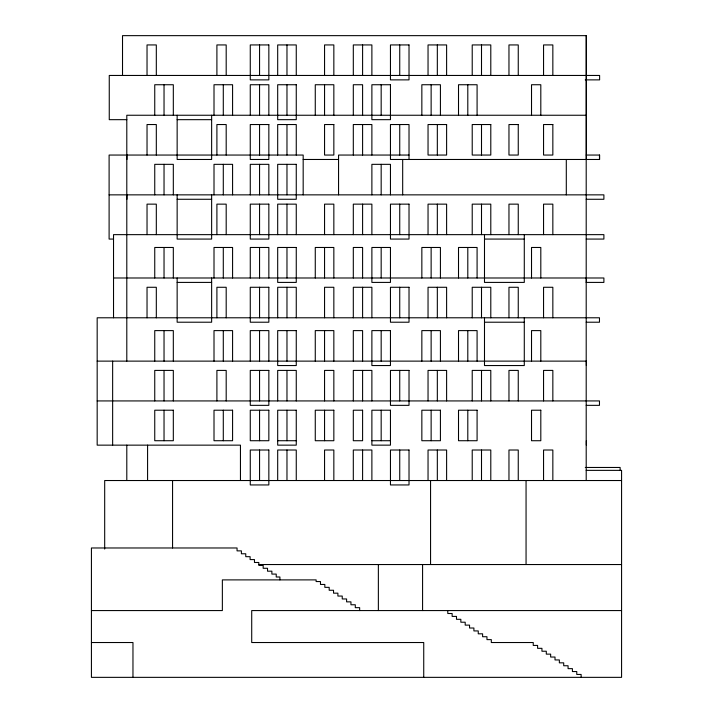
<?xml version="1.0" encoding="UTF-8"?>
<svg xmlns="http://www.w3.org/2000/svg" width="713" height="713" viewBox="0 0 713 713"><rect width="100%" height="100%" fill="white"/><g stroke="black" fill="none" stroke-linecap="round" stroke-linejoin="round"><path stroke-width="1.07" d="M585.239 79.874L599.615 79.874L599.615 75.453L109.258 75.453L109.258 119.668L126.834 119.668M586.202 115.248L126.798 115.248L126.798 361.126M177.145 119.668L211.636 119.668M409.021 155.051L338.559 155.051L338.559 194.854M586.202 155.051L599.615 155.051L599.615 159.471L390.457 159.471L390.457 124.534L409.021 124.534L409.021 159.471M303.177 159.471L338.559 159.471M109.107 194.854L603.893 194.854L603.893 199.275L586.202 199.275M177.145 199.275L211.636 199.275M113.527 239.069L109.107 239.069L109.107 155.051L303.177 155.051L303.177 194.854M484.492 239.069L524.287 239.069M586.202 239.069L603.893 239.069L603.893 234.648L113.527 234.648L113.527 317.784M113.527 277.99L603.893 277.99L603.893 282.41L586.202 282.41M177.145 282.41L211.636 282.41M484.492 322.214L524.287 322.214M586.202 322.214L599.473 322.214L599.473 317.784L97.173 317.784L97.173 445.144L240.45 445.144L240.45 480.526M97.173 361.126L586.202 361.126M97.173 400.929L599.473 400.929L599.473 405.349L586.202 405.349M277.687 440.723L296.26 440.723M371.883 440.723L390.457 440.723M585.284 467.47L620.132 467.47L620.132 470.366M586.202 470.366L621.576 470.366L621.576 677.35L91.424 677.35L91.424 547.976L237.055 547.976L237.055 550.873L241.404 550.873L241.404 553.778L245.762 553.778L245.762 556.675L250.111 556.675L250.111 559.58L254.47 559.58L254.47 562.486L258.819 562.486L258.819 565.382L263.168 565.382L263.168 568.288L267.527 568.288L267.527 571.184L271.876 571.184L271.876 574.09L276.225 574.09L276.225 576.995L279.915 576.995L279.915 579.892M621.576 480.526L104.686 480.526L104.686 549.072M258.819 564.544L621.576 564.544M91.424 610.569L222.358 610.569L222.358 579.892L316.126 579.892L316.126 581.55L320.476 581.55L320.476 584.455L324.834 584.455L324.834 587.352L329.183 587.352L329.183 590.257L333.541 590.257L333.541 593.163L337.891 593.163L337.891 596.059L342.24 596.059L342.24 598.965L346.598 598.965L346.598 601.861L350.948 601.861L350.948 604.767L355.297 604.767L355.297 607.663L359.655 607.663L359.655 610.569M621.576 610.569L251.716 610.569L251.716 642.529L423.736 642.529L423.736 677.35M91.424 642.529L132.966 642.529L132.966 677.35M599.473 155.051L599.473 159.471M586.344 159.471L586.344 35.65L122.52 35.65L122.52 75.453M586.344 277.99L586.344 282.41M586.344 361.126L586.344 365.546M586.344 440.723L586.344 445.144M586.202 35.65L586.202 480.526M581.122 677.35L581.122 674.445L576.764 674.445L576.764 671.548L572.414 671.548L572.414 668.642L568.065 668.642L568.065 665.746L563.707 665.746L563.707 662.84L559.357 662.84L559.357 659.944L555.008 659.944L555.008 657.038L550.65 657.038L550.65 654.133L546.301 654.133L546.301 651.236L541.942 651.236L541.942 648.331L537.593 648.331L537.593 645.434L533.244 645.434L533.244 642.529L491.31 642.529L491.31 639.623L486.961 639.623L486.961 636.727L482.603 636.727L482.603 633.821L478.254 633.821L478.254 630.925L473.904 630.925L473.904 628.019L469.546 628.019L469.546 625.123L465.197 625.123L465.197 622.217L460.848 622.217L460.848 619.312L456.489 619.312L456.489 616.415L452.14 616.415L452.14 613.51L447.791 613.51L447.791 610.569M566.3 159.471L566.3 194.854M552.842 75.453L552.842 44.937L543.556 44.937L543.556 75.453M552.842 234.648L552.842 204.141L543.556 204.141L543.556 234.648M552.842 317.784L552.842 287.277L543.556 287.277L543.556 317.784M552.842 400.929L552.842 370.412L543.556 370.412L543.556 400.929M552.842 480.526L552.842 450.01L543.556 450.01L543.556 480.526M540.81 115.248L540.81 84.74L531.524 84.74L531.524 115.248M540.81 277.99L540.81 247.473L531.524 247.473L531.524 277.99M540.81 361.126L540.81 330.609L531.524 330.609L531.524 361.126M526.06 480.526L526.06 564.544M524.287 234.648L524.287 282.41L484.492 282.41L484.492 234.648M524.287 317.784L524.287 365.546L484.492 365.546L484.492 317.784M518.253 75.453L518.253 44.937L508.966 44.937L508.966 75.453M518.253 234.648L518.253 204.141L508.966 204.141L508.966 234.648M518.253 317.784L518.253 287.277L508.966 287.277L508.966 317.784M518.253 400.929L518.253 370.412L508.966 370.412L508.966 400.929M518.253 480.526L518.253 450.01L508.966 450.01L508.966 480.526M490.794 75.453L490.794 44.937L472.22 44.937L472.22 75.453M490.794 234.648L490.794 204.141L472.22 204.141L472.22 234.648M490.794 317.784L490.794 287.277L472.22 287.277L472.22 317.784M490.794 400.929L490.794 370.412L472.22 370.412L472.22 400.929M490.794 480.526L490.794 450.01L472.22 450.01L472.22 480.526M481.507 44.937L481.507 75.453M481.507 124.534L481.507 155.051M481.507 204.141L481.507 234.648M481.507 287.277L481.507 317.784M481.507 370.412L481.507 400.929M481.507 450.01L481.507 480.526M477.086 115.248L477.086 84.74L458.512 84.74L458.512 115.248M477.086 277.99L477.086 247.473L458.512 247.473L458.512 277.99M477.086 361.126L477.086 330.609L458.512 330.609L458.512 361.126M467.799 84.74L467.799 115.248M467.799 247.473L467.799 277.99M467.799 330.609L467.799 361.126M467.799 410.216L467.799 440.723M446.614 75.453L446.614 44.937L428.041 44.937L428.041 75.453M446.614 234.648L446.614 204.141L428.041 204.141L428.041 234.648M446.614 317.784L446.614 287.277L428.041 287.277L428.041 317.784M446.614 400.929L446.614 370.412L428.041 370.412L428.041 400.929M446.614 480.526L446.614 450.01L428.041 450.01L428.041 480.526M440.42 115.248L440.42 84.74L421.846 84.74L421.846 115.248M440.42 277.99L440.42 247.473L421.846 247.473L421.846 277.99M440.42 361.126L440.42 330.609L421.846 330.609L421.846 361.126M437.327 44.937L437.327 75.453M437.327 124.534L437.327 155.051M437.327 204.141L437.327 234.648M437.327 287.277L437.327 317.784M437.327 370.412L437.327 400.929M437.327 450.01L437.327 480.526M431.133 84.74L431.133 115.248M431.133 247.473L431.133 277.99M431.133 330.609L431.133 361.126M431.133 410.216L431.133 440.723M430.563 480.526L430.563 564.544M422.577 564.544L422.577 610.569M402.685 159.471L402.685 194.854M399.735 44.937L399.735 75.453M399.735 124.534L399.735 155.051M399.735 204.141L399.735 234.648M399.735 287.277L399.735 317.784M399.735 370.412L399.735 400.929M399.735 450.01L399.735 480.526M390.457 194.854L390.457 164.338L371.883 164.338L371.883 194.854M381.17 84.74L381.17 115.248M381.17 164.338L381.17 194.854M381.17 247.473L381.17 277.99M381.17 330.609L381.17 361.126M381.17 410.216L381.17 440.723M378.362 564.544L378.362 610.569M371.883 75.453L371.883 44.937L353.309 44.937L353.309 75.453M371.883 155.051L371.883 124.534L353.309 124.534L353.309 155.051M371.883 234.648L371.883 204.141L353.309 204.141L353.309 234.648M371.883 317.784L371.883 287.277L353.309 287.277L353.309 317.784M371.883 400.929L371.883 370.412L353.309 370.412L353.309 400.929M371.883 480.526L371.883 450.01L353.309 450.01L353.309 480.526M362.596 44.937L362.596 75.453M362.596 115.248L362.596 84.74L353.309 84.74L353.309 115.248M362.596 124.534L362.596 155.051M362.596 204.141L362.596 234.648M362.596 277.99L362.596 247.473L353.309 247.473L353.309 277.99M362.596 287.277L362.596 317.784M362.596 361.126L362.596 330.609L353.309 330.609L353.309 361.126M362.596 370.412L362.596 400.929M362.596 450.01L362.596 480.526M333.844 75.453L333.844 44.937L324.558 44.937L324.558 75.453M333.844 115.248L333.844 84.74L315.271 84.74L315.271 115.248M333.844 234.648L333.844 204.141L324.558 204.141L324.558 234.648M333.844 277.99L333.844 247.473L315.271 247.473L315.271 277.99M333.844 317.784L333.844 287.277L324.558 287.277L324.558 317.784M333.844 361.126L333.844 330.609L315.271 330.609L315.271 361.126M333.844 400.929L333.844 370.412L324.558 370.412L324.558 400.929M333.844 480.526L333.844 450.01L324.558 450.01L324.558 480.526M324.558 84.74L324.558 115.248M324.558 247.473L324.558 277.99M324.558 330.609L324.558 361.126M324.558 410.216L324.558 440.723M296.26 75.453L296.26 44.937L277.687 44.937L277.687 75.453M296.26 155.051L296.26 124.534L277.687 124.534L277.687 155.051M296.26 234.648L296.26 204.141L277.687 204.141L277.687 234.648M296.26 317.784L296.26 287.277L277.687 287.277L277.687 317.784M296.26 400.929L296.26 370.412L277.687 370.412L277.687 400.929M296.26 480.526L296.26 450.01L277.687 450.01L277.687 480.526M286.974 44.937L286.974 75.453M286.974 84.74L286.974 115.248M286.974 124.534L286.974 155.051M286.974 164.338L286.974 194.854M286.974 204.141L286.974 234.648M286.974 247.473L286.974 277.99M286.974 287.277L286.974 317.784M286.974 330.609L286.974 361.126M286.974 370.412L286.974 400.929M286.974 410.216L286.974 440.723M286.974 450.01L286.974 480.526M268.846 115.248L268.846 84.74L250.272 84.74L250.272 115.248M268.846 194.854L268.846 164.338L250.272 164.338L250.272 194.854M268.846 277.99L268.846 247.473L250.272 247.473L250.272 277.99M268.846 361.126L268.846 330.609L250.272 330.609L250.272 361.126M259.559 44.937L259.559 75.453M259.559 84.74L259.559 115.248M259.559 124.534L259.559 155.051M259.559 164.338L259.559 194.854M259.559 204.141L259.559 234.648M259.559 247.473L259.559 277.99M259.559 287.277L259.559 317.784M259.559 330.609L259.559 361.126M259.559 370.412L259.559 400.929M259.559 410.216L259.559 440.723M259.559 450.01L259.559 480.526M232.581 115.248L232.581 84.74L214.007 84.74L214.007 115.248M232.581 194.854L232.581 164.338L214.007 164.338L214.007 194.854M232.581 277.99L232.581 247.473L214.007 247.473L214.007 277.99M232.581 361.126L232.581 330.609L214.007 330.609L214.007 361.126M226.19 75.453L226.19 44.937L216.904 44.937L216.904 75.453M226.19 155.051L226.19 124.534L216.904 124.534L216.904 155.051M226.19 234.648L226.19 204.141L216.904 204.141L216.904 234.648M226.19 317.784L226.19 287.277L216.904 287.277L216.904 317.784M226.19 400.929L226.19 370.412L216.904 370.412L216.904 400.929M223.294 84.74L223.294 115.248M223.294 164.338L223.294 194.854M223.294 247.473L223.294 277.99M223.294 330.609L223.294 361.126M223.294 410.216L223.294 440.723M211.636 115.248L211.636 159.471L177.145 159.471L177.145 115.248M211.636 194.854L211.636 239.069L177.145 239.069L177.145 194.854M211.636 277.99L211.636 322.214L177.145 322.214L177.145 277.99M173.321 115.248L173.321 84.74L154.748 84.74L154.748 115.248M173.321 194.854L173.321 164.338L154.748 164.338L154.748 194.854M173.321 277.99L173.321 247.473L154.748 247.473L154.748 277.99M173.321 361.126L173.321 330.609L154.748 330.609L154.748 361.126M173.321 400.929L173.321 370.412L154.748 370.412L154.748 400.929M172.564 480.526L172.564 547.976M164.035 84.74L164.035 115.248M164.035 164.338L164.035 194.854M164.035 247.473L164.035 277.99M164.035 330.609L164.035 361.126M164.035 370.412L164.035 400.929M164.035 410.216L164.035 440.723M156.316 75.453L156.316 44.937L147.03 44.937L147.03 75.453M156.316 155.051L156.316 124.534L147.03 124.534L147.03 155.051M156.316 234.648L156.316 204.141L147.03 204.141L147.03 234.648M156.316 317.784L156.316 287.277L147.03 287.277L147.03 317.784M147.582 445.144L147.582 480.526M126.941 155.051L126.941 159.471M126.941 194.854L126.941 199.275M126.798 445.144L126.798 480.526M112.645 361.126L112.645 445.144M268.846 44.937L250.272 44.937L250.272 79.874L268.846 79.874L268.846 44.937M409.021 44.937L390.457 44.937L390.457 79.874L409.021 79.874L409.021 44.937M296.26 84.74L277.687 84.74L277.687 119.668L296.26 119.668L296.26 84.74M390.457 84.74L371.883 84.74L371.883 119.668L390.457 119.668L390.457 84.74M268.846 124.534L250.272 124.534L250.272 159.471L268.846 159.471L268.846 124.534M333.844 124.534L324.558 124.534L324.558 155.051L333.844 155.051L333.844 124.534M446.614 124.534L428.041 124.534L428.041 155.051L446.614 155.051L446.614 124.534M490.794 124.534L472.22 124.534L472.22 155.051L490.794 155.051L490.794 124.534M518.253 124.534L508.966 124.534L508.966 155.051L518.253 155.051L518.253 124.534M552.842 124.534L543.556 124.534L543.556 155.051L552.842 155.051L552.842 124.534M296.26 164.338L277.687 164.338L277.687 199.275L296.26 199.275L296.26 164.338M268.846 204.141L250.272 204.141L250.272 239.069L268.846 239.069L268.846 204.141M409.021 204.141L390.457 204.141L390.457 239.069L409.021 239.069L409.021 204.141M296.26 247.473L277.687 247.473L277.687 282.41L296.26 282.41L296.26 247.473M390.457 247.473L371.883 247.473L371.883 282.41L390.457 282.41L390.457 247.473M268.846 287.277L250.272 287.277L250.272 322.214L268.846 322.214L268.846 287.277M409.021 287.277L390.457 287.277L390.457 322.214L409.021 322.214L409.021 287.277M296.26 330.609L277.687 330.609L277.687 365.546L296.26 365.546L296.26 330.609M390.457 330.609L371.883 330.609L371.883 365.546L390.457 365.546L390.457 330.609M268.846 370.412L250.272 370.412L250.272 405.349L268.846 405.349L268.846 370.412M409.021 370.412L390.457 370.412L390.457 405.349L409.021 405.349L409.021 370.412M173.321 410.216L154.748 410.216L154.748 440.723L173.321 440.723L173.321 410.216M232.581 410.216L214.007 410.216L214.007 440.723L232.581 440.723L232.581 410.216M268.846 410.216L250.272 410.216L250.272 440.723L268.846 440.723L268.846 410.216M296.26 410.216L277.687 410.216L277.687 445.144L296.26 445.144L296.26 410.216M333.844 410.216L315.271 410.216L315.271 440.723L333.844 440.723L333.844 410.216M362.596 410.216L353.309 410.216L353.309 440.723L362.596 440.723L362.596 410.216M390.457 410.216L371.883 410.216L371.883 445.144L390.457 445.144L390.457 410.216M440.42 410.216L421.846 410.216L421.846 440.723L440.42 440.723L440.42 410.216M477.086 410.216L458.512 410.216L458.512 440.723L477.086 440.723L477.086 410.216M540.81 410.216L531.524 410.216L531.524 440.723L540.81 440.723L540.81 410.216M268.846 450.01L250.272 450.01L250.272 484.947L268.846 484.947L268.846 450.01M409.021 450.01L390.457 450.01L390.457 484.947L409.021 484.947L409.021 450.01"/></g></svg>
